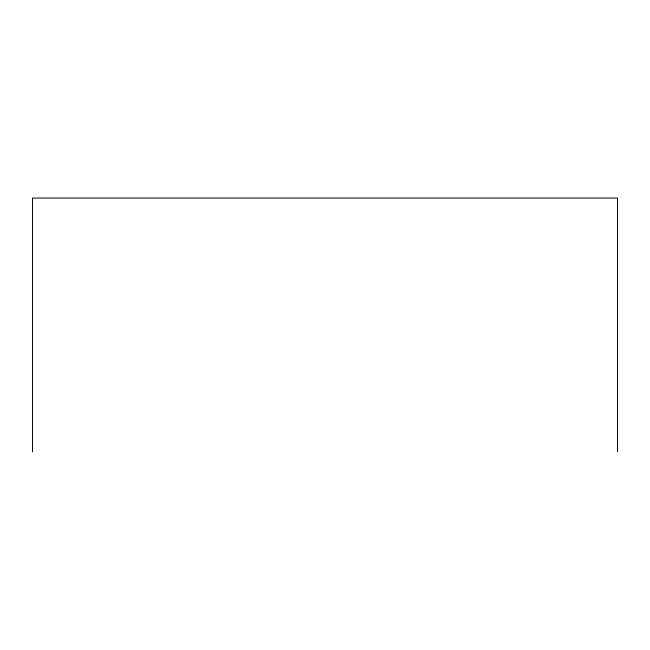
<?xml version="1.0" encoding="UTF-8"?>
<svg xmlns="http://www.w3.org/2000/svg" width="650" height="650" viewBox="0 0 650 650"><rect width="100%" height="100%" fill="white"/><g stroke="black" fill="none" stroke-linecap="round" stroke-linejoin="round"><path stroke-width="0.97" d="M617.5 451.945L617.5 198.055L32.5 198.055L32.5 451.945"/></g></svg>
